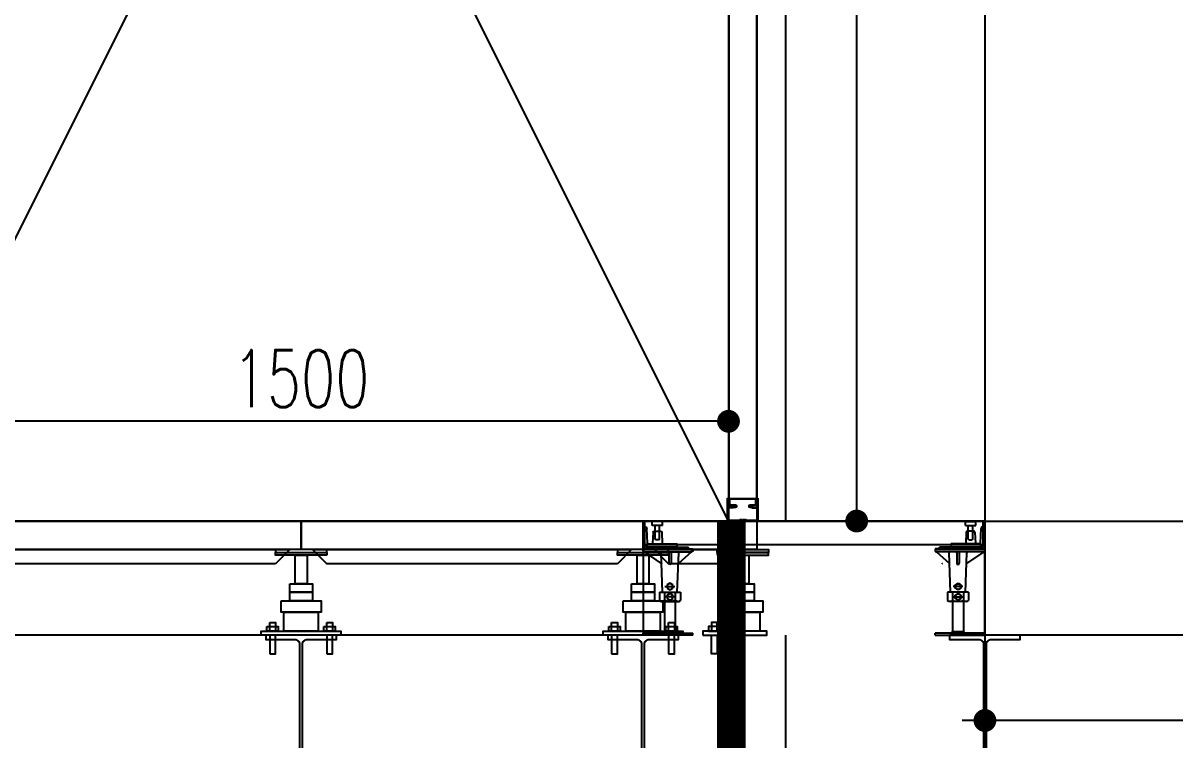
# Model space of a CAD drawing. Header units: millimetres. Extents: x -192235 to 515711, y 45168 to 947868.
# Drawn here: x 128312 to 130333, y 466316 to 467574 of the extents above; entities that cross this region are included whole.
import ezdxf

# ---------------------------------------------------------------- set-up
doc = ezdxf.new("R2010")
doc.units = ezdxf.units.MM
doc.header["$LTSCALE"] = 1000
doc.header["$PDMODE"] = 1
doc.linetypes.add('TPH12-SEC-@20-1$0$CENTERK5', pattern=[6.916, 6.667, -0.083, 0.083, -0.083])
for name, color, linetype in [('0-tool', 1, 'Continuous'), ('M-DIM', 1, 'Continuous'), ('MOVE-IN', 220, 'Continuous'), ('TPH12-SEC-@20-1$0$H-SIN', 252, 'TPH12-SEC-@20-1$0$CENTERK5'), ('TPH12-SEC-@20-1$0$KABE1', 252, 'Continuous'), ('TPH12-SEC-@20-1$0$SIAGE1', 252, 'Continuous'), ('TPH12-SEC-@20-1$0$STEEL-NEDA', 252, 'Continuous'), ('TPH12-SEC-@20-1$0$STEEL3', 252, 'Continuous'), ('TPH12-SEC-@20-1$0$フリーアクセス', 252, 'Continuous'), ('YCD-Xfa-Sec-24$0$partition-S', 3, 'Continuous'), ('YCD-Xfa-Sec-24$0$Raised Floor', 1, 'Continuous'), ('YCD-Xfa-Sec-24$0$SEC-RF', 1, 'Continuous'), ('YFM1P-短$0$M-FOUN', 252, 'Continuous')]:
    doc.layers.add(name, color=color, linetype=linetype)
doc.styles.add('aa-txt', font='simplex.shx', dxfattribs={"width": 0.7, "bigfont": 'chineset.shx'})
doc.dimstyles.new('50-DIM', dxfattribs={"dimscale": 50, "dimtxt": 2, "dimasz": 0.8, "dimexe": 1, "dimexo": 1, "dimgap": 0.5, "dimtad": 1, "dimdec": 0, "dimdsep": 46, "dimtxsty": 'aa-txt', "dimblk": 'DOT', "dimcen": 5, "dimclrd": 256, "dimclre": 256, "dimclrt": 256, "dimadec": 0, "dimazin": 0, "dimtfac": 1, "dimtdec": 0, "dimtix": 1, "dimtmove": 2, "dimatfit": 3, "dimldrblk": 'DOT', "dimfxl": 1, "dimtolj": 1, "dimtzin": 0, "dimarcsym": 0})
doc.dimstyles.new('50-DIM-ct', dxfattribs={"dimscale": 50, "dimtxt": 2, "dimasz": 0.8, "dimexe": 1, "dimexo": 1, "dimgap": 0.5, "dimtad": 1, "dimdec": 0, "dimdsep": 46, "dimtxsty": 'aa-txt', "dimblk": 'DOT', "dimcen": 5, "dimclrd": 256, "dimclre": 256, "dimclrt": 256, "dimadec": 0, "dimazin": 0, "dimtfac": 1, "dimtdec": 0, "dimtix": 1, "dimtmove": 2, "dimatfit": 3, "dimldrblk": 'DOT', "dimfxl": 1, "dimtvp": 1, "dimtolj": 1, "dimtzin": 0, "dimarcsym": 0})

# ---------------------------------------------------------------- blocks, each defined once
blk = doc.blocks.new('TPH12-SEC-@20-1$0$ペデスタルB')
at = {"layer": 'TPH12-SEC-@20-1$0$フリーアクセス'}
for p, q in [((-31, -1), (-30, 0)), ((-30, 0), (-14, 0)), ((-14, 0), (-13, -1)), ((-31, -1), (-13, -1)), ((-31, -8), (-31, -1)), ((-31, -8), (-13, -8)), ((-29.6, -19.9), (-30.4, -39)), ((-16.4, -18), (-27.6, -18)), ((-26, -10.5), (-25.5, -10)), ((-26, -32), (-26, -10.5)), ((-25.5, -10), (-25.5, -8.4)), ((-18.4, -10), (-18.4, -8.4)), ((-18, -10.5), (-18.4, -10)), ((-18, -32), (-18, -10.5)), ((-14.4, -19.9), (-13.6, -39)), ((-13, -8), (-13, -1)), ((-4.7, -39), (-3.6, -12.9)), ((0, -42.6), (0, 0)), ((0, 0), (3.2, 0)), ((0, -40), (0, -0.5)), ((3.2, 0), (3.2, -42.6)), ((-25, -33), (-26, -32)), ((-25, -33), (-19, -33)), ((-18, -32), (-19, -33)), ((-84, -49), (-84, -52)), ((3.2, -49), (-84, -49)), ((3.2, -50), (-84, -50)), ((1.2, -54), (-82.2, -54)), ((-81.7, -54.2), (-59.1, -74.7)), ((-3.2, -45.8), (-76.8, -45.8)), ((-76.8, -49), (-76.8, -45.8)), ((-76.8, -49), (-3.3, -49)), ((-57, -125), (-59.4, -55.9)), ((-46, -56), (-46, -74)), ((-42, -56), (-42, -74)), ((-31, -125), (-28.6, -55.9)), ((1.2, -54), (-28.9, -74.7)), ((3.2, -52), (3.2, -49)), ((-35.3, -115), (-52.6, -115)), ((-49, -112.1), (-44, -109.2)), ((-49, -117.9), (-49, -112.1)), ((-44, -120.7), (-49, -117.9)), ((-44, -109.2), (-39, -112.1)), ((-39, -117.9), (-44, -120.7)), ((-39, -112.1), (-39, -117.9)), ((-62.5, -125), (-62.5, -139.5)), ((-25.5, -125), (-62.5, -125)), ((-59.9, -141), (-62.5, -139.5)), ((-28.1, -141), (-59.9, -141)), ((-53.5, -125), (-53.5, -139.4)), ((-53.5, -141), (-53.5, -193.8)), ((-53, -133), (-35.1, -133)), ((-49, -130.1), (-44, -127.2)), ((-49, -135.9), (-49, -130.1)), ((-44, -138.7), (-49, -135.9)), ((-44, -127.2), (-39, -130.1)), ((-39, -135.9), (-44, -138.7)), ((-39, -130.1), (-39, -135.9)), ((-34.5, -125), (-34.5, -139.4)), ((-34.5, -141), (-34.5, -193.8)), ((-28.1, -141), (-25.5, -139.5)), ((-25.5, -125), (-25.5, -139.5)), ((-84, -200), (-84, -196.8)), ((3.2, -196.8), (-84, -196.8)), ((-84, -200), (3.2, -200)), ((-56.5, -196.8), (-53.5, -193.8)), ((-53.5, -193.8), (-34.5, -193.8)), ((-31.5, -196.8), (-34.5, -193.8)), ((3.2, -200), (3.2, -196.8))]:
    blk.add_line(p, q, dxfattribs=at)
blk.add_lwpolyline([(-4, -40), (-56, -40), (-56, -46), (-4, -46)], close=True, dxfattribs=at)
for centre in [(-44, -115), (-44, -133)]:
    blk.add_circle(centre, 4.98, dxfattribs=at)
for centre, radius, start, end in [((-27.6, -20), 2, 90, 177.5), ((-25.9, -8.4), 0.4, 0, 90), ((-18, -8.4), 0.4, 90, 180), ((-16.4, -20), 2, 2.5, 90), ((-0.6, -13), 3, 90, 177.5), ((-31.4, -39), 1, 270, 357.5), ((-12.6, -39), 1, 182.5, 270), ((-5.7, -39), 1, 270, 357.5), ((-82, -52), 2, 180, 270), ((-82.4, -55), 1, 47.9554, 82.0191), ((-61.4, -56), 2, 2, 90), ((-48, -56), 2, 0, 90), ((-40, -56), 2, 90, 180), ((-26.6, -56), 2, 90, 178), ((-3.2, -42.6), 3.2, 270, 0), ((-3.2, -42.6), 6.4, 270, 0), ((1.2, -52), 2, 270, 0), ((-72.5, -75.4), 1, 2, 47.9554), ((-44, -74), 2, 180, 270), ((-44, -74), 2, 270, 0), ((-28.3, -75.4), 1, 132.0446, 178), ((-58, -134), 7.03, 270, 309.8217), ((-44, -112.5), 28.5, 250.5288, 289.4712), ((-30, -134), 7.03, 230.1783, 270)]:
    blk.add_arc(centre, radius, start, end, dxfattribs=at)
blk = doc.blocks.new('TPH12-SEC-@20-1')
at = {"layer": 'TPH12-SEC-@20-1$0$H-SIN'}
for p, q in [((130000, 484000), (130000, 447500)), ((83854.8, 466700), (201769.6, 466700))]:
    blk.add_line(p, q, dxfattribs=at)
at = {"layer": 'TPH12-SEC-@20-1$0$KABE1'}
blk.add_lwpolyline([(127000, 466700), (129400, 466700), (129400, 466500), (127000, 466500)], close=True, dxfattribs=at)
blk.add_lwpolyline([(133000, 466700), (133000, 466500), (130000, 466500), (130000, 466700), (133000, 466700)], dxfattribs=at)
at = {"layer": 'TPH12-SEC-@20-1$0$SIAGE1'}
blk.add_line((130000, 466700), (129400, 466700), dxfattribs=at)
at = {"layer": 'TPH12-SEC-@20-1$0$STEEL-NEDA'}
for points in [[(128862, 466500), (128738, 466500), (128738, 466492), (128789.5, 466492, -0.414214), (128797.5, 466484), (128797.5, 466268, -0.414214), (128789.5, 466260), (128738, 466260), (128738, 466252), (128862, 466252), (128862, 466260), (128810.5, 466260, -0.414214), (128802.5, 466268), (128802.5, 466484, -0.414214), (128810.5, 466492), (128862, 466492)], [(129462, 466500), (129338, 466500), (129338, 466492), (129389.5, 466492, -0.414214), (129397.5, 466484), (129397.5, 466268, -0.414214), (129389.5, 466260), (129338, 466260), (129338, 466252), (129462, 466252), (129462, 466260), (129410.5, 466260, -0.414214), (129402.5, 466268), (129402.5, 466484, -0.414214), (129410.5, 466492), (129462, 466492)], [(130062, 466500), (129938, 466500), (129938, 466492), (129989.5, 466492, -0.414214), (129997.5, 466484), (129997.5, 466268, -0.414214), (129989.5, 466260), (129938, 466260), (129938, 466252), (130062, 466252), (130062, 466260), (130010.5, 466260, -0.414214), (130002.5, 466268), (130002.5, 466484, -0.414214), (130010.5, 466492), (130062, 466492)]]:
    blk.add_lwpolyline(points, format="xyb", close=True, dxfattribs=at)
at = {"layer": 'TPH12-SEC-@20-1$0$STEEL3'}
for p, q in [((129650, 475650), (129650, 466700)), ((129650, 466500), (129650, 466250))]:
    blk.add_line(p, q, dxfattribs=at)
at = {"layer": 'TPH12-SEC-@20-1$0$フリーアクセス'}
blk.add_line((130000, 466658), (129400, 466658), dxfattribs=at)
at = {"layer": 'TPH12-SEC-@20-1$0$フリーアクセス', "xscale": -1}
blk.add_blockref('TPH12-SEC-@20-1$0$ペデスタルB', (129403.2, 466700), dxfattribs=at)
at = {"layer": 'TPH12-SEC-@20-1$0$フリーアクセス'}
blk.add_blockref('TPH12-SEC-@20-1$0$ペデスタルB', (129996.8, 466700), dxfattribs=at)
blk = doc.blocks.new('_Dot')
at = {"color": 0, "linetype": 'ByBlock', "lineweight": -2}
blk.add_line((-0.5, 0), (-1, 0), dxfattribs=at)
at = {"color": 0, "linetype": 'ByBlock', "const_width": 0.5}
blk.add_lwpolyline([(-0.25, 0, 1), (0.25, 0, 1)], format="xyb", close=True, dxfattribs=at)
blk = doc.blocks.new('*D52')
at = {"layer": 'DEFPOINTS', "color": 0, "transparency": 16777216}
for p in [(128050, 467100), (129550, 467100), (128050, 466875)]:
    blk.add_point(p, dxfattribs=at)
at = {"layer": 'MOVE-IN', "lineweight": -2, "transparency": 16777216}
for p, q in [((128050, 467050), (128050, 466825)), ((129550, 467050), (129550, 466825)), ((129510, 466875), (128090, 466875))]:
    blk.add_line(p, q, dxfattribs=at)
at = {"layer": 'MOVE-IN', "lineweight": -2, "transparency": 16777216, "xscale": 40, "yscale": 40, "zscale": 40, "rotation": 180}
blk.add_blockref('_Dot', (128050, 466875), dxfattribs=at)
at = {"layer": 'MOVE-IN', "lineweight": -2, "transparency": 16777216, "xscale": 40, "yscale": 40, "zscale": 40}
blk.add_blockref('_Dot', (129550, 466875), dxfattribs=at)
at = {"layer": 'MOVE-IN', "transparency": 16777216, "insert": (128800, 466950), "char_height": 100, "attachment_point": 5, "style": 'aa-txt'}
blk.add_mtext('\\A1;1500', dxfattribs=at)
blk = doc.blocks.new('DOT')
at = {"color": 0}
blk.add_line((-1, 0), (1, 0), dxfattribs=at)
at = {"color": 3, "const_width": 0.5}
blk.add_lwpolyline([(-0.25, 0, 1), (0.25, 0, 1)], format="xyb", close=True, dxfattribs=at)
blk = doc.blocks.new('*D53')
at = {"layer": 'DEFPOINTS', "color": 0, "transparency": 16777216}
for p in [(129550, 469700), (129775, 469700), (129550, 466700)]:
    blk.add_point(p, dxfattribs=at)
at = {"layer": 'MOVE-IN', "lineweight": -2, "transparency": 16777216}
for p, q in [((129600, 469700), (129825, 469700)), ((129775, 466740), (129775, 469660)), ((129600, 466700), (129825, 466700))]:
    blk.add_line(p, q, dxfattribs=at)
at = {"layer": 'MOVE-IN', "lineweight": -2, "transparency": 16777216, "xscale": 40, "yscale": 40, "zscale": 40}
for p, rotation in [((129775, 469700), 90), ((129775, 466700), 270)]:
    blk.add_blockref('_Dot', p, dxfattribs=dict(at, rotation=rotation))
at = {"layer": 'MOVE-IN', "transparency": 16777216, "insert": (129700, 468200), "char_height": 100, "attachment_point": 5, "rotation": 90, "style": 'aa-txt'}
blk.add_mtext('\\A1;3000', dxfattribs=at)
blk = doc.blocks.new('YFM1P-短')
at = {"layer": 'YFM1P-短$0$M-FOUN', "color": 2, "const_width": 50}
blk.add_lwpolyline([(160445, 465850), (160445, 466700)], dxfattribs=at)
blk = doc.blocks.new('*D199')
at = {"layer": 'DEFPOINTS', "color": 0, "transparency": 16777216}
for p in [(130000, 466350), (130000, 466125), (131350, 466125)]:
    blk.add_point(p, dxfattribs=at)
at = {"layer": 'M-DIM', "lineweight": -2, "transparency": 16777216}
for p, q in [((130000, 466175), (130000, 466400)), ((131350, 466175), (131350, 466400)), ((131310, 466350), (130040, 466350))]:
    blk.add_line(p, q, dxfattribs=at)
at = {"layer": 'M-DIM', "lineweight": -2, "transparency": 16777216, "xscale": 40, "yscale": 40, "zscale": 40, "rotation": 180}
blk.add_blockref('DOT', (130000, 466350), dxfattribs=at)
at = {"layer": 'M-DIM', "lineweight": -2, "transparency": 16777216, "xscale": 40, "yscale": 40, "zscale": 40}
blk.add_blockref('DOT', (131350, 466350), dxfattribs=at)
at = {"layer": 'M-DIM', "transparency": 16777216, "insert": (130675, 466425), "char_height": 100, "attachment_point": 5, "style": 'aa-txt'}
blk.add_mtext('\\A1;1350', dxfattribs=at)
blk = doc.blocks.new('YCD-Xfa-Sec-24')
at = {"layer": 'YCD-Xfa-Sec-24$0$partition-S'}
for p, q in [((580400, 401173.3), (580400, 396724.8)), ((580400.6, 401173.2), (580400.6, 396724.8)), ((580449.4, 401173.2), (580449.4, 396724.8)), ((580399.8, 396740), (580398.3, 396740)), ((580398.3, 396740), (580398.3, 396700)), ((580399.8, 396730), (580399.3, 396738.8)), ((580399.3, 396738.8), (580399.8, 396738.8)), ((580399.8, 396738.8), (580399.8, 396740)), ((580399.8, 396703), (580399.8, 396730)), ((580401.1, 396737.9), (580401.1, 396728.9)), ((580401.9, 396728.9), (580401.9, 396737.9)), ((580447.4, 396739.4), (580402.6, 396739.4)), ((580402.6, 396738.6), (580447.4, 396738.6)), ((580412.2, 396728.2), (580402.6, 396728.2)), ((580402.6, 396727.4), (580412.2, 396727.4)), ((580447.4, 396728.2), (580437.8, 396728.2)), ((580437.8, 396727.4), (580447.4, 396727.4)), ((580448.1, 396737.9), (580448.1, 396728.9)), ((580448.9, 396728.9), (580448.9, 396737.9)), ((580451.8, 396740), (580450.3, 396740)), ((580450.3, 396740), (580450.3, 396738.8)), ((580450.3, 396738.8), (580450.8, 396738.8)), ((580450.8, 396738.8), (580450.3, 396730)), ((580450.3, 396730), (580450.3, 396703)), ((580451.8, 396700), (580451.8, 396740)), ((580409, 396723.6), (580401.8, 396723.6)), ((580409, 396723), (580401.8, 396723)), ((580412.2, 396724.4), (580406.1, 396724.4)), ((580406.1, 396724.4), (580406.1, 396723.6)), ((580406.1, 396723.6), (580412.2, 396723.6)), ((580409, 396723), (580409, 396723.6)), ((580413.2, 396726.4), (580413.2, 396725.4)), ((580414, 396725.4), (580414, 396726.4)), ((580436, 396726.4), (580436, 396725.4)), ((580436.8, 396725.4), (580436.8, 396726.4)), ((580443.9, 396724.4), (580437.8, 396724.4)), ((580437.8, 396723.6), (580443.9, 396723.6)), ((580441, 396723.6), (580448.2, 396723.6)), ((580441, 396723), (580441, 396723.6)), ((580441, 396723), (580448.2, 396723)), ((580443.9, 396723.6), (580443.9, 396724.4)), ((580398.3, 396700), (580451.8, 396700)), ((580401.3, 396701.5), (580399.8, 396703)), ((580418.5, 396701.5), (580401.3, 396701.5)), ((580420, 396702.5), (580418.5, 396701.5)), ((580424.5, 396702.5), (580420, 396702.5)), ((580425, 396702.2), (580424.5, 396702.5)), ((580425.5, 396702.5), (580425, 396702.2)), ((580430, 396702.5), (580425.5, 396702.5)), ((580431.5, 396701.5), (580430, 396702.5)), ((580448.8, 396701.5), (580431.5, 396701.5)), ((580450.3, 396703), (580448.8, 396701.5))]:
    blk.add_line(p, q, dxfattribs=at)
for centre, radius, start, end in [((580402.6, 396737.9), 1.5, 90, 180), ((580402.6, 396728.9), 1.5, 180, 270), ((580402.6, 396737.9), 0.698, 90, 180), ((580402.6, 396728.9), 0.698, 180, 270), ((580412.2, 396726.4), 1.79, 0, 90), ((580412.2, 396726.4), 0.997, 0, 90), ((580437.8, 396726.4), 1.79, 90, 180), ((580437.8, 396726.4), 0.997, 90, 180), ((580447.4, 396737.9), 1.5, 0, 90), ((580447.4, 396737.9), 0.698, 0, 90), ((580447.4, 396728.9), 0.698, 270, 0), ((580447.4, 396728.9), 1.5, 270, 0), ((580401.8, 396724.8), 1.78, 179.3327, 270.2764), ((580401.8, 396724.8), 1.2, 180, 270), ((580412.2, 396725.4), 1.79, 270, 0), ((580412.2, 396725.4), 0.997, 270, 0), ((580437.8, 396725.4), 1.79, 180, 270), ((580437.8, 396725.4), 0.997, 180, 270), ((580448.2, 396724.8), 1.8, 270, 360), ((580448.2, 396724.8), 1.2, 270, 360)]:
    blk.add_arc(centre, radius, start, end, dxfattribs=at)
at = {"layer": 'YCD-Xfa-Sec-24$0$Raised Floor'}
for points in [[(580600, 396700), (580400, 396700), (580400, 396650), (580600, 396650)], [(581200, 396700), (580600, 396700), (580600, 396650), (581200, 396650)], [(581800, 396700), (581200, 396700), (581200, 396650), (581800, 396650)], [(580445, 396625), (580555, 396625), (580580, 396650), (580420, 396650)], [(580555, 396650), (580645, 396650), (580645, 396645), (580555, 396645)], [(580645, 396625), (581155, 396625), (581180, 396650), (580620, 396650)], [(581155, 396650), (581245, 396650), (581245, 396645), (581155, 396645)], [(581245, 396625), (581755, 396625), (581780, 396650), (581220, 396650)], [(580435.5, 396640), (580414.5, 396640), (580414.5, 396590), (580435.5, 396590)], [(580555, 396640), (580645, 396640), (580645, 396645), (580555, 396645)], [(580610.5, 396640), (580589.5, 396640), (580589.5, 396590), (580610.5, 396590)], [(581155, 396640), (581245, 396640), (581245, 396645), (581155, 396645)], [(581210.5, 396640), (581189.5, 396640), (581189.5, 396590), (581210.5, 396590)], [(580445, 396590), (580405, 396590), (580405, 396575), (580445, 396575)], [(580620, 396590), (580580, 396590), (580580, 396575), (580620, 396575)], [(581220, 396590), (581180, 396590), (581180, 396575), (581220, 396575)], [(580445, 396575), (580405, 396575), (580405, 396560), (580445, 396560)], [(580620, 396575), (580580, 396575), (580580, 396560), (580620, 396560)], [(581220, 396575), (581180, 396575), (581180, 396560), (581220, 396560)], [(580460, 396560), (580390, 396560), (580390, 396540), (580460, 396540)], [(580635, 396560), (580565, 396560), (580565, 396540), (580635, 396540)], [(581235, 396560), (581165, 396560), (581165, 396540), (581235, 396540)], [(580455, 396540), (580395, 396540), (580395, 396507), (580455, 396507)], [(580630, 396540), (580570, 396540), (580570, 396507), (580630, 396507)], [(581230, 396540), (581170, 396540), (581170, 396507), (581230, 396507)], [(580530, 396500), (580670, 396500), (580670, 396507), (580530, 396507)], [(580560, 396515), (580540, 396515), (580540, 396507), (580560, 396507)], [(580555, 396522), (580545, 396522), (580545, 396507), (580555, 396507)], [(580660, 396515), (580640, 396515), (580640, 396507), (580660, 396507)], [(580655, 396522), (580645, 396522), (580645, 396507), (580655, 396507)], [(581130, 396500), (581270, 396500), (581270, 396507), (581130, 396507)], [(581160, 396515), (581140, 396515), (581140, 396507), (581160, 396507)], [(581155, 396522), (581145, 396522), (581145, 396507), (581155, 396507)], [(581260, 396515), (581240, 396515), (581240, 396507), (581260, 396507)], [(581255, 396522), (581245, 396522), (581245, 396507), (581255, 396507)], [(580555, 396467), (580545, 396467), (580545, 396500), (580555, 396500)], [(580655, 396467), (580645, 396467), (580645, 396500), (580655, 396500)], [(581155, 396467), (581145, 396467), (581145, 396500), (581155, 396500)], [(581255, 396467), (581245, 396467), (581245, 396500), (581255, 396500)]]:
    blk.add_lwpolyline(points, close=True, dxfattribs=at)
at = {"layer": 'YCD-Xfa-Sec-24$0$Raised Floor', "elevation": 0}
for points in [[(580470, 396650), (580380, 396650), (580380, 396645), (580470, 396645)], [(580495, 396500), (580382.9, 396500), (580382.9, 396507), (580495, 396507)], [(580465, 396515), (580485, 396515), (580485, 396507), (580465, 396507)], [(580470, 396522), (580480, 396522), (580480, 396507), (580470, 396507)], [(580470, 396467), (580480, 396467), (580480, 396500), (580470, 396500)]]:
    blk.add_lwpolyline(points, close=True, dxfattribs=at)
at = {"layer": 'YCD-Xfa-Sec-24$0$SEC-RF'}
blk.add_line((580470, 396645, 0), (580380, 396645, 0), dxfattribs=at)
at = {"layer": 'YCD-Xfa-Sec-24$0$SEC-RF', "elevation": 0}
blk.add_lwpolyline([(580470, 396640), (580380, 396640), (580380, 396645), (580470, 396645)], close=True, dxfattribs=at)

msp = doc.modelspace()

# ---------------------------------------------------------------- block references
msp.add_blockref('TPH12-SEC-@20-1', (0, 0))

# ---------------------------------------------------------------- next in the draw order: linework, layer by layer
at = {"layer": '0-tool'}
msp.add_lwpolyline([(129550, 466700), (130923.95857, 466700), (130923.95857, 469500), (129550, 469500)], close=True, dxfattribs=at)
at = {"layer": 'MOVE-IN'}
msp.add_lwpolyline([(129550, 469700), (128050, 466700), (129550, 466700), (128050, 469700), (129550, 469700), (129550, 466700), (128050, 466700), (128050, 469700)], dxfattribs=at)

# ---------------------------------------------------------------- next in the draw order: block references
at = {"xscale": -1}
for name, p in [('YFM1P-短', (290000, 0)), ('YCD-Xfa-Sec-24', (710000, 70000))]:
    msp.add_blockref(name, p, dxfattribs=at)

# ---------------------------------------------------------------- next in the draw order: dimensions: what is measured, and where the dimension line sits
at = {"layer": 'M-DIM'}
dim = msp.add_linear_dim(base=(130000, 466350), p1=(131350, 466125), p2=(130000, 466125), dimstyle='50-DIM', dxfattribs=at)
dim.commit()
dim.dimension.update_dxf_attribs({"geometry": '*D199', "text_midpoint": (130675, 466425)})
at = {"layer": 'MOVE-IN'}
dim = msp.add_linear_dim(base=(129775, 469700), p1=(129550, 466700), p2=(129550, 469700), angle=270, dimstyle='50-DIM-ct', dxfattribs=at)
dim.commit()
dim.dimension.update_dxf_attribs({"geometry": '*D53', "text_midpoint": (129700, 468200)})
dim = msp.add_linear_dim(base=(128050, 466875), p1=(129550, 467100), p2=(128050, 467100), dimstyle='50-DIM-ct', dxfattribs=at)
dim.commit()
dim.dimension.update_dxf_attribs({"geometry": '*D52', "text_midpoint": (128800, 466950)})

doc.saveas('drawing.dxf')
